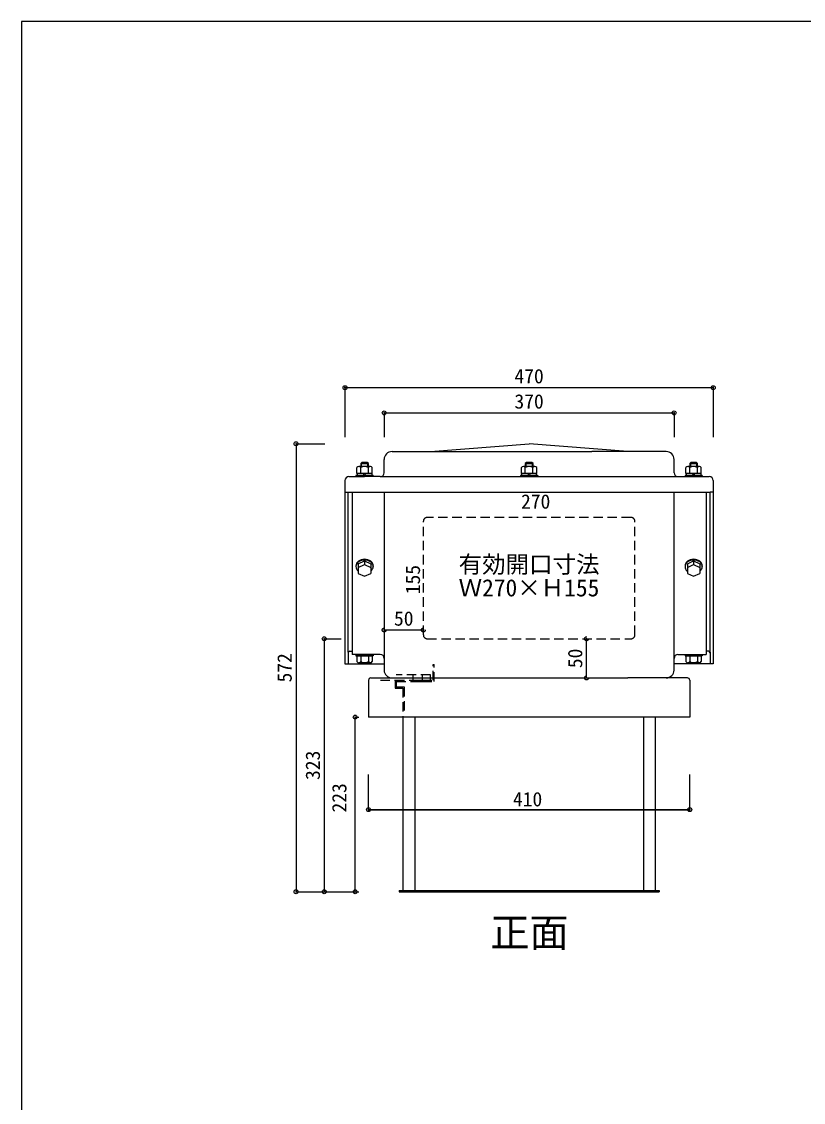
# Model space of a CAD drawing. Units: millimetres at full size, sheet at 1:10. Extents: x -10475 to 9199, y -10092 to 10143.
# Drawn here: x 5199 to 6197, y 8136 to 9516 of the extents above; entities that cross this region are included whole.
import ezdxf
from ezdxf.enums import TextEntityAlignment as Align

# ---------------------------------------------------------------- set-up
doc = ezdxf.new("R2010")
doc.units = ezdxf.units.MM
doc.header["$LTSCALE"] = 10
doc.header["$PDMODE"] = 32
doc.header["$PDSIZE"] = 5
doc.linetypes.add('DASHED1', pattern=[1.8, 1.2, -0.6])
for name, color, linetype in [('0-0_FRP', 7, 'Continuous'), ('0-1_SUS', 7, 'Continuous'), ('0-3_開口寸法', 2, 'DASHED1'), ('0-8_FRP寸法', 3, 'Continuous'), ('0-F_図面枠', 7, 'Continuous'), ('3-8', 4, 'Continuous')]:
    doc.layers.add(name, color=color, linetype=linetype)
doc.styles.add('ＭＳ ゴシック', font='')
doc.styles.get('ＭＳ ゴシック').set_extended_font_data('MS Gothic')

msp = doc.modelspace()

# ---------------------------------------------------------------- linework, layer by layer
at = {"layer": '0-0_FRP', "color": 4}
for p, q in [((5720.56, 8967.08), (5846.56, 8977.08)), ((5972.56, 8967.08), (5846.56, 8977.08)), ((5661.56, 8940.08), (5661.56, 8957.08)), ((5671.56, 8967.08), (5766.56, 8967.08)), ((5766.56, 8967.08), (5926.56, 8967.08)), ((6021.56, 8967.08), (5926.56, 8967.08)), ((6031.56, 8940.08), (6031.56, 8957.08)), ((5640.76, 8948.18), (5640.76, 8952.59)), ((5850.76, 8948.18), (5850.76, 8952.59)), ((6060.76, 8948.18), (6060.76, 8952.59)), ((5611.56, 8930.08), (5611.56, 8915.08)), ((5616.56, 8935.08), (5636.56, 8935.08)), ((5656.56, 8935.08), (5636.56, 8935.08)), ((5656.56, 8935.08), (6036.56, 8935.08)), ((6036.56, 8935.08), (6076.56, 8935.08)), ((6081.56, 8930.08), (6081.56, 8915.08)), ((5611.56, 8917.08), (5611.56, 8711.08)), ((5611.56, 8915.08), (5615.56, 8915.08)), ((5615.56, 8915.08), (6077.56, 8915.08)), ((5615.56, 8711.08), (5615.56, 8915.08)), ((5620.56, 8915.08), (5620.56, 8708.08)), ((5661.56, 8915.08), (5661.56, 8688.08)), ((6031.56, 8688.08), (6031.56, 8915.08)), ((6072.56, 8915.08), (6072.56, 8708.08)), ((6081.56, 8915.08), (6077.56, 8915.08)), ((6077.56, 8711.08), (6077.56, 8915.08)), ((6081.56, 8917.08), (6081.56, 8711.08)), ((5611.56, 8711.08), (5611.56, 8696.08)), ((5617.51, 8712.08), (5620.56, 8712.08)), ((5636.56, 8708.08), (5620.56, 8708.08)), ((5656.56, 8708.08), (5636.56, 8708.08)), ((6036.56, 8708.08), (6056.56, 8708.08)), ((6056.56, 8708.08), (6072.56, 8708.08)), ((6075.56, 8712.08), (6072.56, 8712.08)), ((6077.56, 8711.08), (6077.56, 8696.08)), ((6081.56, 8711.08), (6081.56, 8696.08)), ((5611.56, 8696.08), (5615.56, 8696.08)), ((6077.56, 8696.08), (6031.56, 8696.08)), ((6081.56, 8696.08), (6077.56, 8696.08)), ((5641.56, 8675.08), (5641.56, 8628.08)), ((5644.56, 8678.08), (5666.56, 8678.08)), ((5671.56, 8678.08), (5698.56, 8678.08)), ((5671.56, 8678.08), (5698.56, 8678.08)), ((5710.56, 8678.08), (5720.56, 8678.08)), ((6048.56, 8678.08), (5972.56, 8678.08)), ((6051.56, 8675.08), (6051.56, 8628.08)), ((6051.56, 8628.08), (5641.56, 8628.08))]:
    msp.add_line(p, q, dxfattribs=at)
at = {"layer": '0-0_FRP'}
for p, q in [((5626.75, 8939.18), (5626.75, 8946.76)), ((5643.92, 8948.18), (5629.2, 8948.18)), ((5631.56, 8951.79), (5641.56, 8951.79)), ((5631.56, 8951.79), (5631.56, 8948.18)), ((5631.65, 8939.18), (5631.65, 8946.76)), ((5641.56, 8951.79), (5640.06, 8953.29)), ((5641.47, 8939.18), (5641.47, 8946.76)), ((5641.56, 8948.18), (5641.56, 8951.79)), ((5646.38, 8939.18), (5646.38, 8946.76)), ((5836.75, 8939.18), (5836.75, 8946.76)), ((5853.92, 8948.18), (5839.2, 8948.18)), ((5841.56, 8951.79), (5851.56, 8951.79)), ((5841.56, 8951.79), (5841.56, 8948.18)), ((5841.65, 8939.18), (5841.65, 8946.76)), ((5851.56, 8951.79), (5850.06, 8953.29)), ((5851.47, 8939.18), (5851.47, 8946.76)), ((5851.56, 8948.18), (5851.56, 8951.79)), ((5856.38, 8939.18), (5856.38, 8946.76)), ((6046.75, 8939.18), (6046.75, 8946.76)), ((6063.92, 8948.18), (6049.2, 8948.18)), ((6051.56, 8951.79), (6061.56, 8951.79)), ((6051.56, 8951.79), (6051.56, 8948.18)), ((6051.65, 8939.18), (6051.65, 8946.76)), ((6061.56, 8951.79), (6060.06, 8953.29)), ((6061.47, 8939.18), (6061.47, 8946.76)), ((6061.56, 8948.18), (6061.56, 8951.79)), ((6066.38, 8939.18), (6066.38, 8946.76)), ((5625.56, 8936.68), (5625.56, 8935.08)), ((5645.56, 8936.68), (5625.56, 8936.68)), ((5646.38, 8939.18), (5626.75, 8939.18)), ((5627.36, 8936.68), (5627.36, 8939.18)), ((5636.32, 8939.18), (5627.63, 8939.18)), ((5635.18, 8936.68), (5627.63, 8936.68)), ((5634.92, 8939.18), (5636.06, 8936.68)), ((5638.21, 8936.68), (5637.07, 8939.18)), ((5647.56, 8936.68), (5637.33, 8936.68)), ((5646.03, 8939.18), (5638.47, 8939.18)), ((5645.76, 8939.18), (5645.76, 8936.68)), ((5647.56, 8936.68), (5647.56, 8935.08)), ((5835.56, 8936.68), (5835.56, 8935.08)), ((5855.56, 8936.68), (5835.56, 8936.68)), ((5856.38, 8939.18), (5836.75, 8939.18)), ((5856.38, 8939.18), (5836.75, 8939.18)), ((5837.36, 8936.68), (5837.36, 8939.18)), ((5846.32, 8939.18), (5837.63, 8939.18)), ((5846.32, 8939.18), (5837.63, 8939.18)), ((5845.18, 8936.68), (5837.63, 8936.68)), ((5844.92, 8939.18), (5846.06, 8936.68)), ((5848.21, 8936.68), (5847.07, 8939.18)), ((5857.56, 8936.68), (5847.33, 8936.68)), ((5856.03, 8939.18), (5848.47, 8939.18)), ((5856.03, 8939.18), (5848.47, 8939.18)), ((5855.76, 8939.18), (5855.76, 8936.68)), ((5857.56, 8936.68), (5857.56, 8935.08)), ((6045.56, 8936.68), (6045.56, 8935.08)), ((6065.56, 8936.68), (6045.56, 8936.68)), ((6066.38, 8939.18), (6046.75, 8939.18)), ((6066.38, 8939.18), (6046.75, 8939.18)), ((6047.36, 8936.68), (6047.36, 8939.18)), ((6056.32, 8939.18), (6047.63, 8939.18)), ((6056.32, 8939.18), (6047.63, 8939.18)), ((6055.18, 8936.68), (6047.63, 8936.68)), ((6054.92, 8939.18), (6056.06, 8936.68)), ((6058.21, 8936.68), (6057.07, 8939.18)), ((6067.56, 8936.68), (6057.33, 8936.68)), ((6066.03, 8939.18), (6058.47, 8939.18)), ((6066.03, 8939.18), (6058.47, 8939.18)), ((6065.76, 8939.18), (6065.76, 8936.68)), ((6067.56, 8936.68), (6067.56, 8935.08)), ((5628.56, 8823.96), (5636.56, 8827.7)), ((5628.56, 8823.96), (5628.56, 8819.05)), ((5628.56, 8819.05), (5636.56, 8822.78)), ((5628.56, 8819.05), (5628.56, 8811.57)), ((5636.56, 8827.7), (5636.56, 8822.78)), ((5636.56, 8827.7), (5644.56, 8823.96)), ((5636.56, 8822.78), (5644.56, 8819.05)), ((5644.56, 8823.96), (5644.56, 8819.05)), ((5644.56, 8819.05), (5644.56, 8811.57)), ((6048.56, 8823.96), (6056.56, 8827.7)), ((6048.56, 8823.96), (6048.56, 8819.05)), ((6048.56, 8819.05), (6056.56, 8822.78)), ((6048.56, 8819.05), (6048.56, 8811.57)), ((6056.56, 8827.7), (6056.56, 8822.78)), ((6056.56, 8827.7), (6064.56, 8823.96)), ((6056.56, 8822.78), (6064.56, 8819.05)), ((6064.56, 8823.96), (6064.56, 8819.05)), ((6064.56, 8819.05), (6064.56, 8811.57)), ((5628.56, 8811.57), (5636.56, 8807.84)), ((5636.56, 8807.84), (5644.56, 8811.57)), ((6048.56, 8811.57), (6056.56, 8807.84)), ((6056.56, 8807.84), (6064.56, 8811.57)), ((5647.56, 8708.08), (5647.56, 8706.48)), ((6067.56, 8708.08), (6067.56, 8706.48)), ((5626.75, 8706.48), (5626.75, 8698.9)), ((5647.56, 8706.48), (5626.75, 8706.48)), ((5631.65, 8706.48), (5631.65, 8698.9)), ((5641.47, 8706.48), (5641.47, 8698.9)), ((5646.38, 8706.48), (5646.38, 8698.9)), ((6046.75, 8706.48), (6046.75, 8698.9)), ((6067.56, 8706.48), (6046.75, 8706.48)), ((6051.65, 8706.48), (6051.65, 8698.9)), ((6061.47, 8706.48), (6061.47, 8698.9)), ((6066.38, 8706.48), (6066.38, 8698.9))]:
    msp.add_line(p, q, dxfattribs=at)
at = {"layer": '0-0_FRP', "color": 3}
for p, q in [((5625.56, 8821.26), (5625.56, 8820.23)), ((5647.56, 8821.26), (5647.56, 8820.23)), ((6045.56, 8821.26), (6045.56, 8820.23)), ((6067.56, 8821.26), (6067.56, 8820.23))]:
    msp.add_line(p, q, dxfattribs=at)
at = {"layer": '0-0_FRP', "color": 4, "linetype": 'DASHED1'}
for p, q in [((5720.56, 8682.08), (5677.06, 8682.08)), ((5698.56, 8675.08), (5698.56, 8682.08)), ((5710.56, 8675.08), (5710.56, 8682.08)), ((5720.56, 8675.08), (5720.56, 8682.08)), ((5656.86, 8675.08), (5675.56, 8675.08))]:
    msp.add_line(p, q, dxfattribs=at)
at = {"layer": '0-0_FRP'}
for points in [[(5640.06, 8953.29), (5633.06, 8953.29), (5631.56, 8951.79)], [(5850.06, 8953.29), (5843.06, 8953.29), (5841.56, 8951.79)], [(6060.06, 8953.29), (6053.06, 8953.29), (6051.56, 8951.79)], [(5625.56, 8708.08), (5625.56, 8706.48), (5645.56, 8706.48)], [(6045.56, 8708.08), (6045.56, 8706.48), (6065.56, 8706.48)], [(5643.92, 8697.48), (5629.2, 8697.48), (5643.92, 8697.48)], [(6063.92, 8697.48), (6049.2, 8697.48), (6063.92, 8697.48)]]:
    msp.add_lwpolyline(points, dxfattribs=at)
at = {"layer": '0-0_FRP', "color": 4}
for points in [[(5632.36, 8952.59), (5632.36, 8949.95), (5632.36, 8948.18)], [(5842.36, 8952.59), (5842.36, 8949.95), (5842.36, 8948.18)], [(6052.36, 8952.59), (6052.36, 8949.95), (6052.36, 8948.18)], [(5615.56, 8711.08), (5615.56, 8696.08), (5661.56, 8696.08)], [(5651.56, 8678.08), (5720.56, 8678.08), (5972.56, 8678.08)]]:
    msp.add_lwpolyline(points, dxfattribs=at)
for centre, radius, start, end in [((5671.56, 8957.08), 10, 90, 180), ((6021.56, 8957.08), 10, 0, 90), ((5616.56, 8930.08), 5, 90, 180), ((5656.56, 8940.08), 5, 270, 0), ((6036.56, 8940.08), 5, 180, 270), ((6076.56, 8930.08), 5, 0, 90), ((5617.56, 8710.08), 2, 90, 180), ((5656.56, 8703.08), 5, 0, 90), ((6036.56, 8703.08), 5, 90, 180), ((6075.56, 8710.08), 2, 0, 90), ((5671.56, 8688.08), 10, 180, 270), ((6021.56, 8688.08), 10, 270, 0), ((5644.56, 8675.08), 3, 90, 180), ((6048.56, 8675.08), 3, 0, 90)]:
    msp.add_arc(centre, radius, start, end, dxfattribs=at)
at = {"layer": '0-0_FRP'}
for centre, radius, start, end in [((5629.2, 8945.35), 2.83, 29.99985, 149.99985), ((5636.56, 8938.97), 9.21, 57.79585, 122.2043), ((5643.92, 8945.35), 2.83, 29.99985, 149.99985), ((5839.2, 8945.35), 2.83, 29.99985, 149.99985), ((5846.56, 8938.97), 9.21, 57.79585, 122.2043), ((5853.92, 8945.35), 2.83, 29.99985, 149.99985), ((6049.2, 8945.35), 2.83, 29.99985, 149.99985), ((6056.56, 8938.97), 9.21, 57.79585, 122.2043), ((6063.92, 8945.35), 2.83, 29.99985, 149.99985), ((5629.2, 8700.31), 2.83, 210.00015, 330.00015), ((5636.56, 8706.69), 9.21, 237.7957, 302.20415), ((5643.92, 8700.31), 2.83, 210.00015, 330.00015), ((6049.2, 8700.31), 2.83, 210.00015, 330.00015), ((6056.56, 8706.69), 9.21, 237.7957, 302.20415), ((6063.92, 8700.31), 2.83, 210.00015, 330.00015)]:
    msp.add_arc(centre, radius, start, end, dxfattribs=at)
at = {"layer": '0-0_FRP', "color": 3}
for centre, start_param, end_param in [((5636.56, 8820.23), 2.3851363, 7.0396417), ((5636.56, 8821.26), 3.1415927, 6.2831853), ((6056.56, 8820.23), 2.3851363, 7.0396417), ((6056.56, 8821.26), 3.1415927, 6.2831853)]:
    msp.add_ellipse(centre, major_axis=(-11, 0), ratio=0.761243, start_param=start_param, end_param=end_param, dxfattribs=at)
at = {"layer": '0-1_SUS', "linetype": 'DASHED1'}
for p, q in [((5724.06, 8695.08), (5725.56, 8695.08)), ((5725.56, 8673.58), (5725.56, 8695.08)), ((5677.06, 8673.58), (5698.56, 8673.58)), ((5677.06, 8673.58), (5677.06, 8666.58)), ((5677.06, 8666.58), (5687.06, 8666.58)), ((5687.06, 8666.58), (5687.06, 8636.66)), ((5698.56, 8675.08), (5698.56, 8673.58)), ((5698.56, 8673.58), (5710.56, 8673.58)), ((5710.56, 8675.08), (5710.56, 8673.58)), ((5710.56, 8673.58), (5725.56, 8673.58)), ((5685.56, 8665.08), (5685.56, 8628.08))]:
    msp.add_line(p, q, dxfattribs=at)
at = {"layer": '0-1_SUS'}
for p, q in [((5685.56, 8628.08), (5685.56, 8406.58)), ((5700.56, 8628.08), (5700.56, 8406.58)), ((5992.56, 8628.08), (5992.56, 8406.58)), ((6007.56, 8628.08), (6007.56, 8406.58)), ((5680.56, 8406.58), (5680.56, 8405.08)), ((5680.56, 8405.08), (6012.56, 8405.08))]:
    msp.add_line(p, q, dxfattribs=at)
at = {"layer": '0-1_SUS', "linetype": 'DASHED1'}
for points in [[(5710.56, 8675.08), (5724.06, 8675.08), (5724.06, 8695.08)], [(5675.56, 8675.08), (5675.56, 8665.08), (5685.56, 8665.08)], [(5675.56, 8675.08), (5698.56, 8675.08), (5710.56, 8675.08)]]:
    msp.add_lwpolyline(points, dxfattribs=at)
at = {"layer": '0-1_SUS'}
msp.add_lwpolyline([(5680.56, 8406.58), (6012.56, 8406.58), (6012.56, 8405.08)], dxfattribs=at)
at = {"layer": '0-3_開口寸法'}
for p, q in [((5711.56, 8733.08), (5711.56, 8878.08)), ((5976.56, 8883.08), (5716.56, 8883.08)), ((5981.56, 8733.08), (5981.56, 8878.08)), ((5716.56, 8728.08), (5976.56, 8728.08))]:
    msp.add_line(p, q, dxfattribs=at)
at = {"layer": '0-3_開口寸法', "color": 4, "linetype": 'Continuous'}
for p, q in [((5661.56, 8739.32), (5711.56, 8739.32)), ((5919.89, 8678.08), (5919.89, 8728.08))]:
    msp.add_line(p, q, dxfattribs=at)
at = {"layer": '0-3_開口寸法'}
for centre, start, end in [((5716.56, 8878.08), 90, 180), ((5976.56, 8878.08), 0, 90), ((5716.56, 8733.08), 180, 270), ((5976.56, 8733.08), 270, 0)]:
    msp.add_arc(centre, 5, start, end, dxfattribs=at)
at = {"layer": '0-3_開口寸法', "color": 6}
for p in [(5661.56, 8739.32), (5711.56, 8739.32), (5919.89, 8728.08), (5919.89, 8678.08)]:
    msp.add_point(p, dxfattribs=at)
at = {"layer": '0-8_FRP寸法'}
for p, q in [((5611.56, 9048.75), (5611.56, 8985.65)), ((6081.56, 9048.75), (6081.56, 8985.65)), ((5661.56, 9016.51), (5661.56, 8985.65)), ((6031.56, 9016.51), (6031.56, 8985.65)), ((5549.06, 8977.08), (5585.93, 8977.08)), ((5585.09, 8728.08), (5606.51, 8728.08)), ((5585.09, 8728.08), (5606.51, 8728.08)), ((5624.51, 8628.08), (5629.3, 8628.08)), ((5641.56, 8509.87), (5641.56, 8554.61)), ((6051.56, 8509.87), (6051.56, 8554.61)), ((5549.06, 8405.08), (5585.93, 8405.08)), ((5585.09, 8405.08), (5629.3, 8405.08)), ((5585.09, 8405.08), (5606.51, 8405.08))]:
    msp.add_line(p, q, dxfattribs=at)
at = {"layer": '0-8_FRP寸法', "color": 4}
for p, q in [((5611.56, 9048.75), (6081.56, 9048.75)), ((5661.56, 9016.51), (6031.56, 9016.51)), ((5624.51, 8405.08), (5624.51, 8628.08)), ((5641.56, 8509.87), (6051.56, 8509.87)), ((6051.56, 8509.87), (5641.56, 8509.87))]:
    msp.add_line(p, q, dxfattribs=at)
at = {"layer": '0-8_FRP寸法', "color": 6}
for p in [(5611.56, 9048.75), (6081.56, 9048.75), (5661.56, 9016.51), (6031.56, 9016.51), (5549.06, 8977.08), (5585.09, 8728.08), (5624.51, 8628.08), (5641.56, 8509.87), (6051.56, 8509.87), (5549.06, 8405.08), (5585.09, 8405.08), (5624.51, 8405.08)]:
    msp.add_point(p, dxfattribs=at)
at = {"layer": '0-F_図面枠'}
msp.add_lwpolyline([(9198.81, 6756.12), (9198.81, 9516.12), (5198.81, 9516.12), (5198.81, 6756.12)], dxfattribs=at)
at = {"layer": '3-8'}
for p, q in [((5549.06, 8977.08), (5549.06, 8405.08)), ((5585.09, 8728.08), (5585.09, 8405.08))]:
    msp.add_line(p, q, dxfattribs=at)

# ---------------------------------------------------------------- texts
at = {"layer": '0-0_FRP', "color": 6, "style": 'ＭＳ ゴシック'}
msp.add_text('正面', height=36.66, dxfattribs=at).set_placement((5797.02, 8323.71), align=Align.BOTTOM_LEFT)
at = {"layer": '0-3_開口寸法', "color": 3, "style": 'ＭＳ ゴシック'}
for s, height, p in [('270', 18.33, (5836.25, 8888.71)), ('有効開口寸法', 21.99, (5756.56, 8805.58)), ('Ｗ270×Ｈ155', 21.99, (5756.56, 8775.58)), ('50', 18.33, (5674.06, 8739.32))]:
    msp.add_text(s, height=height, dxfattribs=at).set_placement(p, align=Align.BOTTOM_LEFT)
for s, p in [('155', (5712.81, 8784.96)), ('50', (5919.89, 8690.58))]:
    msp.add_text(s, height=18.33, rotation=90, dxfattribs=at).set_placement(p, align=Align.BOTTOM_LEFT)
at = {"layer": '0-8_FRP寸法', "style": 'ＭＳ ゴシック'}
for s, p in [('470', (5827.81, 9048.75)), ('370', (5827.81, 9016.51)), ('410', (5825.94, 8508.62)), ('410', (5825.94, 8508.62))]:
    msp.add_text(s, height=18.33, dxfattribs=at).set_placement(p, align=Align.BOTTOM_LEFT)
for s, p in [('572', (5549.06, 8672.33)), ('323', (5585.09, 8547.83)), ('223', (5618.89, 8506.27))]:
    msp.add_text(s, height=18.33, rotation=90, dxfattribs=at).set_placement(p, align=Align.BOTTOM_LEFT)

doc.saveas('drawing.dxf')
